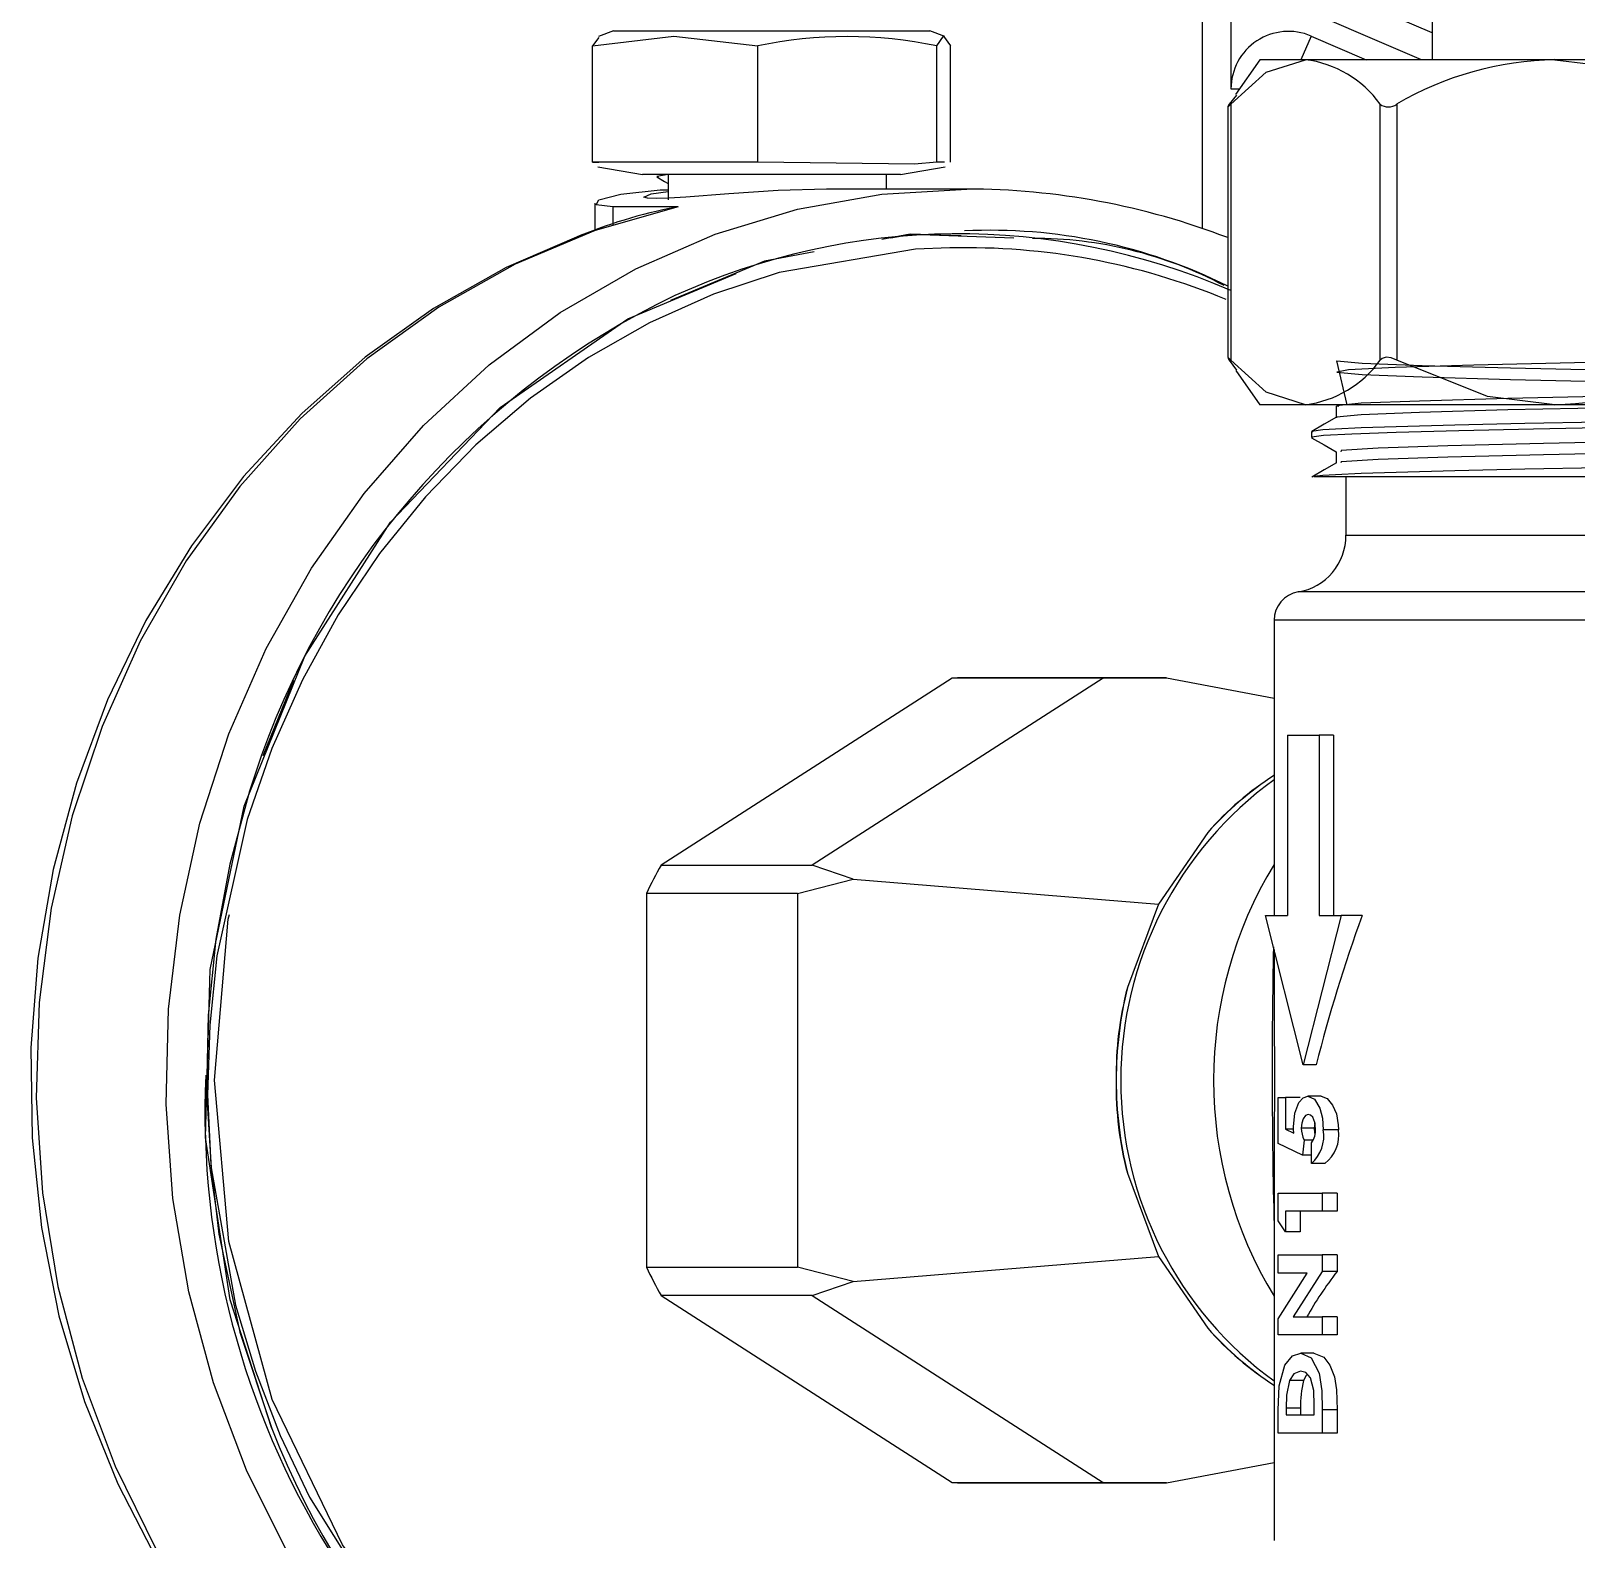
# Model space of a CAD drawing. Header units: millimetres. Extents: x 75 to 2075, y 25 to 1460.
# Drawn here: x 959.6 to 1049.2, y 867.3 to 954.7 of the extents above; entities that cross this region are included whole.
import ezdxf

# ---------------------------------------------------------------- set-up
doc = ezdxf.new("R2010")
doc.units = ezdxf.units.MM
doc.header["$LTSCALE"] = 5

msp = doc.modelspace()

# ---------------------------------------------------------------- linework, layer by layer
at = {"color": 7, "linetype": 'Continuous', "lineweight": 25}
for p, q in [((1040.879, 988.531), (1040.879, 953.032)), ((1027.545, 980.14), (1027.545, 943.25)), ((1029.212, 959.965), (1029.212, 951.338)), ((1040.879, 954.58), (1031.889, 958.433)), ((1040.259, 953.032), (1031.232, 956.901)), ((992.551, 954.319), (992.196, 953.833)), ((993.409, 954.699), (992.529, 954.379)), ((993.409, 954.699), (1011.742, 954.699)), ((1012.622, 954.379), (1011.742, 954.699)), ((1033.858, 954.402), (1033.271, 953.032)), ((1033.858, 954.402), (1037.054, 953.032)), ((992.196, 947.082), (992.196, 953.833)), ((1001.767, 947.082), (1001.767, 953.833)), ((1012.146, 947.082), (1012.146, 953.833)), ((1012.955, 947.082), (1012.955, 953.833)), ((1030.879, 953.032), (1029.465, 951.012)), ((1033.526, 953.032), (1030.879, 953.032)), ((1047.991, 953.032), (1033.526, 953.032)), ((1067.076, 953.032), (1047.991, 953.032)), ((1029.532, 950.965), (1029.106, 950.456)), ((1029.212, 951.338), (1029.693, 951.338)), ((1029.021, 950.305), (1029.021, 935.766)), ((1029.197, 950.456), (1029.197, 935.608)), ((1037.855, 935.608), (1037.855, 950.456)), ((1038.819, 950.456), (1038.819, 935.608)), ((1001.767, 947.082), (992.196, 947.082)), ((992.196, 947.082), (992.551, 947.082)), ((992.505, 946.822), (995.094, 946.366)), ((995.85, 946.366), (995.094, 946.366)), ((1010.057, 946.366), (995.85, 946.366)), ((996.583, 946.366), (996.583, 944.907)), ((1009.242, 945.532), (1009.242, 946.366)), ((1010.057, 946.366), (1012.646, 946.822)), ((1012.6, 947.082), (1012.146, 947.082)), ((1013.893, 945.532), (1005.761, 945.532)), ((992.325, 944.718), (992.325, 943.112)), ((997.158, 944.505), (993.362, 944.505)), ((993.362, 944.505), (993.362, 943.43)), ((1029.106, 935.608), (1029.533, 935.031)), ((1029.497, 935.006), (1030.879, 933.032)), ((1033.526, 933.032), (1030.879, 933.032)), ((1047.991, 933.032), (1033.526, 933.032)), ((1067.076, 933.032), (1047.991, 933.032)), ((1033.879, 931.463), (1033.879, 931.132)), ((1034.016, 928.866), (1077.117, 928.866)), ((1035.879, 928.866), (1035.879, 925.462)), ((1035.879, 925.462), (1075.879, 925.462)), ((1035.403, 922.176), (1033.101, 922.176)), ((1078.656, 922.176), (1035.403, 922.176)), ((1031.712, 920.532), (1031.712, 903.419)), ((1034.155, 920.532), (1031.712, 920.532)), ((1080.045, 920.532), (1034.155, 920.532)), ((974.848, 917.047), (973.073, 912.673)), ((1013.037, 917.179), (996.172, 906.347)), ((1021.799, 917.179), (1004.934, 906.347)), ((1021.799, 917.179), (1013.037, 917.179)), ((1025.465, 917.199), (1013.893, 917.199)), ((1021.799, 917.179), (1025.465, 917.199)), ((1025.465, 917.199), (1031.712, 916.019)), ((1032.493, 913.866), (1034.318, 913.866)), ((1032.493, 913.866), (1032.493, 903.419)), ((1034.318, 913.866), (1034.318, 903.419)), ((1035.148, 913.866), (1034.318, 913.866)), ((1035.148, 913.866), (1035.148, 903.419)), ((1027.873, 908.236), (1025.016, 904.074)), ((996.172, 906.347), (1004.934, 906.347)), ((1007.3, 905.532), (1004.934, 906.347)), ((1004.078, 904.698), (1007.3, 905.532)), ((1007.3, 905.532), (1025.016, 904.074)), ((1004.078, 904.698), (995.316, 904.698)), ((995.316, 904.698), (995.316, 883.034)), ((1004.078, 904.698), (1004.078, 883.034)), ((1025.016, 904.074), (1023.204, 899.24)), ((1033.405, 894.759), (1031.215, 903.419)), ((1031.215, 903.419), (1032.493, 903.419)), ((1035.596, 903.419), (1033.405, 894.759)), ((1034.318, 903.419), (1035.596, 903.419)), ((1036.815, 903.419), (1035.596, 903.419)), ((1031.712, 901.454), (1031.712, 898.201)), ((1034.155, 894.759), (1033.405, 894.759)), ((1031.945, 890.209), (1031.945, 892.865)), ((1031.945, 892.865), (1032.371, 892.865)), ((1032.371, 892.865), (1032.371, 891.038)), ((1033.224, 892.865), (1032.371, 892.865)), ((1034.433, 892.94), (1033.677, 892.94)), ((1032.371, 891.038), (1032.854, 890.811)), ((1032.834, 891.038), (1032.371, 891.038)), ((1034.039, 891.092), (1033.288, 891.092)), ((1035.446, 890.989), (1034.566, 890.989)), ((1033.363, 889.523), (1031.945, 890.209)), ((1033.452, 890.404), (1033.363, 889.523)), ((1033.982, 890.404), (1033.452, 890.404)), ((1033.878, 889.051), (1033.878, 890.247)), ((1031.712, 889.499), (1031.712, 867.199)), ((1033.878, 889.523), (1033.363, 889.523)), ((1034.649, 889.051), (1033.878, 889.051)), ((1023.204, 888.491), (1025.016, 883.657)), ((1031.945, 885.712), (1031.945, 887.331)), ((1031.945, 887.331), (1034.501, 887.331)), ((1034.501, 887.331), (1034.501, 886.284)), ((1035.366, 887.331), (1034.501, 887.331)), ((1035.366, 887.331), (1035.366, 886.284)), ((1034.501, 886.284), (1032.371, 886.284)), ((1032.371, 886.284), (1032.371, 885.087)), ((1033.224, 886.284), (1033.224, 885.087)), ((1035.366, 886.284), (1034.501, 886.284)), ((1032.371, 885.087), (1031.945, 885.712)), ((1033.224, 885.087), (1032.371, 885.087)), ((1007.3, 882.199), (1025.016, 883.657)), ((1025.016, 883.657), (1027.873, 879.495)), ((1031.945, 882.694), (1031.945, 883.741)), ((1031.945, 883.741), (1034.501, 883.741)), ((1034.501, 883.741), (1034.501, 882.791)), ((1035.366, 883.741), (1034.501, 883.741)), ((1035.366, 883.741), (1035.366, 882.791)), ((995.316, 883.034), (1004.078, 883.034)), ((1007.3, 882.199), (1004.078, 883.034)), ((1031.945, 880.047), (1033.627, 882.694)), ((1033.627, 882.694), (1031.945, 882.694)), ((1034.501, 882.791), (1032.824, 880.151)), ((1035.366, 882.791), (1034.501, 882.791)), ((1004.934, 881.384), (1007.3, 882.199)), ((1004.934, 881.384), (996.172, 881.384)), ((996.172, 881.384), (1013.037, 870.552)), ((1004.934, 881.384), (1021.799, 870.552)), ((1031.945, 879.104), (1031.945, 880.047)), ((1032.824, 880.151), (1034.501, 880.151)), ((1034.501, 880.151), (1034.501, 879.104)), ((1035.366, 880.151), (1034.501, 880.151)), ((1035.366, 880.151), (1035.366, 879.104)), ((1034.501, 879.104), (1031.945, 879.104)), ((1035.366, 879.104), (1034.501, 879.104)), ((1034.01, 878.057), (1033.259, 878.057)), ((1033.419, 876.46), (1032.609, 876.46)), ((1031.945, 873.42), (1031.945, 874.74)), ((1032.404, 874.867), (1032.404, 874.467)), ((1033.25, 874.867), (1032.404, 874.867)), ((1033.25, 874.867), (1033.25, 874.467)), ((1034.042, 874.467), (1034.042, 875.014)), ((1035.366, 874.76), (1034.501, 874.76)), ((1034.501, 874.76), (1034.501, 873.42)), ((1035.366, 874.76), (1035.366, 873.42)), ((1032.404, 874.467), (1034.042, 874.467)), ((1034.501, 873.42), (1031.945, 873.42)), ((1035.366, 873.42), (1034.501, 873.42)), ((1025.465, 870.532), (1031.712, 871.712)), ((1013.037, 870.552), (1021.799, 870.552)), ((1013.893, 870.532), (1025.465, 870.532)), ((1025.465, 870.532), (1021.799, 870.552))]:
    msp.add_line(p, q, dxfattribs=at)
at = {"color": 7, "linetype": 'Continuous', "lineweight": 25, "flags": 128}
for points in [[(992.196, 953.833), (996.896, 954.395), (1001.767, 953.833)], [(1012.146, 953.833), (1012.544, 954.395), (1012.955, 953.833)], [(1029.197, 950.456), (1031.253, 952.304), (1033.526, 953.032)], [(1047.991, 953.032), (1051.892, 952.553), (1057.162, 950.456)], [(1029.106, 950.456), (1029.032, 950.324), (1029.031, 950.287), (1029.101, 950.349), (1029.197, 950.456)], [(995.917, 946.231), (996.37, 945.969), (996.583, 945.846)], [(996.583, 946.366), (995.921, 946.261), (996.022, 946.231)], [(1012.146, 947.082), (1010.857, 946.969), (1001.767, 947.082)], [(974.521, 866.461), (972.125, 871.271), (970.203, 876.338), (968.776, 881.604), (967.86, 887.008), (967.465, 892.49), (967.597, 897.988), (968.253, 903.439), (969.426, 908.781), (971.104, 913.955), (973.265, 918.901), (975.888, 923.563), (978.941, 927.889), (982.39, 931.829), (986.195, 935.339), (990.315, 938.379), (994.702, 940.915), (999.306, 942.918), (1004.076, 944.365), (1008.957, 945.24), (1013.893, 945.532), (1013.893, 945.532)], [(993.362, 944.505), (992.399, 944.616), (992.555, 944.9), (993.828, 945.236), (996.107, 945.48), (996.583, 945.486)], [(1005.761, 945.532), (1002.948, 945.453), (1000.085, 945.262), (997.602, 945.071), (996.621, 945.012), (995.871, 944.991), (995.376, 945.012), (995.161, 945.07), (995.58, 945.262), (996.583, 945.391)], [(997.158, 944.505), (992.351, 943.121), (987.703, 941.174), (983.269, 938.686), (979.099, 935.686), (975.241, 932.207), (971.739, 928.29), (968.633, 923.98), (965.958, 919.325), (963.746, 914.379), (962.02, 909.199), (960.802, 903.843), (960.105, 898.373), (959.937, 892.852), (960.3, 887.342), (961.189, 881.907), (962.595, 876.608), (964.502, 871.507), (966.887, 866.662)], [(991.123, 942.687), (987.176, 940.985), (982.975, 938.61), (979.011, 935.779), (975.326, 932.52), (971.955, 928.866), (968.935, 924.854), (966.296, 920.525), (964.065, 915.922), (962.267, 911.093), (960.918, 906.087), (960.033, 900.954), (959.622, 895.749), (959.689, 890.523), (960.234, 885.33), (961.25, 880.223), (962.729, 875.255), (964.656, 870.477), (967.011, 865.937)], [(1013.565, 942.816), (1010.604, 942.921), (1008.957, 942.616)], [(1009.483, 942.696), (1010.695, 942.921), (1016.612, 942.711)], [(1012.905, 942.118), (1010.916, 942.038), (1003.015, 940.696), (999.198, 939.431), (995.5, 937.784), (991.952, 935.769), (988.585, 933.402), (985.425, 930.703), (982.5, 927.696), (979.833, 924.404), (977.448, 920.855), (975.363, 917.079), (973.594, 913.109), (972.156, 908.977), (970.413, 901.088), (969.99, 897.065), (969.867, 893.016), (970.047, 888.97), (970.526, 884.954), (971.742, 879.261), (973.588, 873.691)], [(1005.034, 941.889), (1002.162, 941.357), (996.704, 939.072)], [(973.588, 873.691), (971.184, 881.14), (969.756, 890.556), (970.01, 900.283), (971.982, 909.759), (975.508, 918.449), (980.477, 926.213), (986.833, 932.872), (994.243, 938.003), (1000.513, 940.628)], [(1029.197, 935.608), (1029.076, 935.74), (1029.022, 935.777), (1029.044, 935.715), (1029.106, 935.608)], [(1033.526, 933.032), (1031.253, 933.761), (1029.197, 935.608)], [(1035.94, 933.032), (1035.352, 935.57), (1036.821, 935.436), (1040.297, 935.298), (1045.423, 935.16), (1051.556, 935.027), (1058.267, 934.886), (1064.593, 934.754), (1070.114, 934.614), (1074.107, 934.477), (1076.188, 934.343), (1076.153, 934.202), (1074.028, 934.07), (1069.947, 933.93), (1064.458, 933.795), (1058.047, 933.658), (1051.362, 933.519), (1045.261, 933.387), (1040.151, 933.245), (1036.767, 933.113), (1035.339, 932.974), (1035.459, 932.951)], [(1055.664, 935.593), (1049.133, 935.457), (1043.3, 935.321), (1038.735, 935.181), (1036.026, 935.049), (1035.352, 934.908), (1036.821, 934.775), (1040.297, 934.637), (1045.423, 934.498), (1051.556, 934.365)], [(1038.819, 935.608), (1038.506, 935.74), (1038.209, 935.777), (1037.987, 935.715), (1037.855, 935.608)], [(1047.991, 933.032), (1044.09, 933.512), (1038.819, 935.608)], [(1077.757, 932.786), (1077.809, 932.752), (1076.926, 932.662), (1075.09, 932.574), (1072.311, 932.48), (1068.751, 932.387), (1064.678, 932.299), (1060.155, 932.209), (1055.365, 932.114), (1050.641, 932.023), (1046.243, 931.936), (1042.2, 931.843), (1038.785, 931.749), (1036.767, 931.681), (1035.269, 931.616), (1034.537, 931.569), (1033.886, 931.475), (1033.934, 931.463)], [(1035.311, 932.951), (1035.311, 932.621), (1035.311, 932.298)], [(1051.362, 932.857), (1045.261, 932.725), (1040.151, 932.584), (1036.767, 932.451), (1035.339, 932.313), (1035.373, 932.306)], [(1077.761, 932.455), (1077.82, 932.424), (1076.966, 932.333), (1075.158, 932.246), (1072.405, 932.152), (1068.865, 932.059), (1064.804, 931.971), (1060.294, 931.881), (1053.33, 931.744), (1046.748, 931.616), (1042.424, 931.518), (1038.785, 931.418), (1036.224, 931.329), (1034.572, 931.241), (1033.891, 931.147), (1033.945, 931.132)], [(1035.324, 932.306), (1034.61, 931.893), (1033.891, 931.478)], [(1033.89, 931.118), (1034.607, 930.704), (1035.311, 930.298)], [(1076.369, 931.614), (1076.417, 931.605), (1075.008, 931.471), (1071.59, 931.334), (1066.501, 931.195), (1060.395, 931.062), (1053.687, 930.921), (1047.342, 930.789), (1041.788, 930.649), (1037.74, 930.512), (1035.602, 930.378), (1035.586, 930.306)], [(1076.296, 930.967), (1076.417, 930.944), (1075.008, 930.81), (1071.59, 930.672), (1066.501, 930.533), (1060.395, 930.401), (1053.687, 930.26), (1047.342, 930.127), (1041.788, 929.988), (1037.74, 929.851), (1035.602, 929.717), (1035.59, 929.66)], [(1077.757, 930.14), (1077.809, 930.106), (1076.926, 930.016), (1075.09, 929.928), (1072.311, 929.834), (1068.751, 929.741), (1064.678, 929.653), (1060.155, 929.563), (1055.365, 929.469), (1050.641, 929.377), (1046.243, 929.29), (1042.2, 929.197), (1038.785, 929.103), (1036.767, 929.035), (1035.269, 928.97), (1034.537, 928.923), (1034.016, 928.866), (1034.016, 928.866)], [(1035.311, 930.305), (1035.311, 929.976), (1035.311, 929.652)], [(1035.324, 929.66), (1034.61, 929.247), (1033.891, 928.832)], [(973.003, 912.707), (972.301, 910.636), (971.15, 906.394), (970.347, 902.054), (969.897, 897.651), (969.806, 893.221), (970.074, 888.8), (971.494, 880.838), (972.64, 876.997), (974.068, 873.274), (975.768, 869.695), (979.952, 863.045), (982.393, 860.043), (985.049, 857.277), (987.904, 854.766), (990.936, 852.529), (994.126, 850.581), (1000.859, 847.613), (1004.356, 846.609), (1007.915, 845.93), (1013.893, 845.532)], [(1013.893, 845.532), (1005.476, 846.443), (997.221, 849.211), (989.617, 853.729), (983.08, 859.689), (977.7, 866.936), (973.616, 875.369), (971.104, 884.527), (970.263, 893.866), (971.059, 903.204), (971.131, 903.469)], [(1031.722, 898.201), (1031.713, 897.746), (1031.734, 893.937), (1031.714, 890.159), (1031.718, 889.499)], [(1032.83, 891.172), (1032.909, 891.965), (1033.144, 892.579), (1033.398, 892.856), (1033.677, 892.94)], [(1033.677, 892.94), (1034.052, 892.77), (1034.359, 892.253), (1034.515, 891.666), (1034.566, 890.989)], [(1034.433, 892.94), (1034.783, 892.818), (1035.106, 892.429), (1035.322, 891.919), (1035.436, 891.28), (1035.446, 890.989)], [(1033.693, 891.893), (1033.529, 891.832), (1033.388, 891.629), (1033.313, 891.385), (1033.288, 891.092)], [(1034.108, 891.049), (1034.066, 891.43), (1033.951, 891.721), (1033.828, 891.853), (1033.693, 891.893)], [(1032.854, 890.811), (1032.835, 891.011), (1032.83, 891.172)], [(1034.07, 891.396), (1034.045, 891.241), (1034.039, 891.092)], [(1034.039, 891.092), (1034.061, 890.833), (1034.077, 890.775)], [(1031.945, 874.74), (1032.008, 876.165), (1032.34, 877.356), (1032.772, 877.894), (1033.259, 878.057)], [(1033.259, 878.057), (1033.857, 877.779), (1034.325, 876.894), (1034.479, 875.861), (1034.501, 874.76)], [(1034.01, 878.057), (1034.59, 877.812), (1034.947, 877.362), (1035.22, 876.687), (1035.336, 875.926), (1035.366, 874.76)], [(1032.609, 876.46), (1032.433, 875.61), (1032.404, 874.867)], [(1033.251, 877.01), (1032.864, 876.855), (1032.609, 876.46)], [(1034.042, 875.014), (1034.009, 875.882), (1033.813, 876.611), (1033.548, 876.924), (1033.251, 877.01)], [(1033.637, 876.819), (1033.563, 876.758), (1033.419, 876.46)]]:
    msp.add_lwpolyline(points, dxfattribs=at)
at = {"color": 7, "linetype": 'Continuous', "lineweight": 25}
for centre, radius, start, end in [((1006.957, 929.161), 25.211, 78.12026, 101.87974), ((1032.545, 951.338), 3.333, 66.80141, 180), ((1032.756, 946.812), 6.267, 35.54897, 82.93898), ((1048.339, 934.177), 18.859, 91.05925, 120.31838), ((1038.337, 951.067), 0.778, 231.69122, 308.30878), ((1013.838, 903.215), 42.317, 68.97405, 89.92514), ((1002.349, 916.234), 28.736, 100.68973, 112.99401), ((1013.417, 903.294), 39.638, 66.54636, 114.53622), ((1015.305, 912.472), 30.668, 63.43297, 92.89552), ((1017.794, 919.13), 23.543, 62.0832, 90.24223), ((1013.871, 902.764), 39.365, 67.50241, 91.40631), ((1017.304, 896.973), 47.012, 115.64723, 160.44659), ((1032.75, 939.261), 6.277, 277.10033, 324.41172), ((1047.642, 951.888), 18.859, 271.05925, 300.31838), ((1032.545, 925.462), 3.333, 279.59407, 0), ((1033.379, 920.532), 1.667, 99.59407, 180), ((1013.893, 898.341), 18.858, 90.0001, 92.60243), ((1044.339, 893.866), 21.52, 125.92675, 234.07325), ((1041.891, 895.798), 18.741, 122.82017, 138.41574), ((1040.759, 897.118), 17.019, 122.02593, 139.20999), ((1017.127, 894.425), 24.11, 150.36186, 154.78012), ((1052.27, 893.866), 24.07, 148.66236, 211.33764), ((1377.354, 894.335), 345.756, 178.7952, 181.46907), ((1042.523, 894.187), 19.969, 165.34329, 180.92227), ((1045.132, 893.873), 22.575, 166.24718, 180.01838), ((1018.164, 892.05), 48.451, 177.49044, 245.68891), ((1041.931, 893.473), 19.378, 178.83854, 194.8959), ((1045.132, 893.858), 22.575, 179.98162, 193.75282), ((1034.843, 891.098), 1.555, 180.19712, 206.49914), ((1032.936, 890.951), 1.176, 323.26883, 4.79836), ((1032.474, 890.641), 2.121, 311.45791, 9.46025), ((1033.41, 890.694), 2.058, 307.02466, 8.2606), ((1017.127, 893.307), 24.11, 205.21988, 209.63814), ((1041.891, 891.933), 18.741, 221.58426, 237.17983), ((1040.93, 890.813), 17.28, 220.92033, 237.84375), ((1039.084, 875.054), 5.837, 166.05897, 181.83017), ((1017.004, 890.487), 46.551, 201.15069, 246.19877), ((1013.893, 889.39), 18.858, 267.39757, 269.9999)]:
    msp.add_arc(centre, radius, start, end, dxfattribs=at)
for centre, major_axis, ratio, start_param, end_param in [((1055.879, 894.759), (13.905, 41.326), 0.478289, 1.521952, 1.730354), ((1055.879, 881.067), (23.452, 10.703), 0.544899, 2.340723, 2.499293)]:
    msp.add_ellipse(centre, major_axis=major_axis, ratio=ratio, start_param=start_param, end_param=end_param, dxfattribs=at)

doc.saveas('drawing.dxf')
